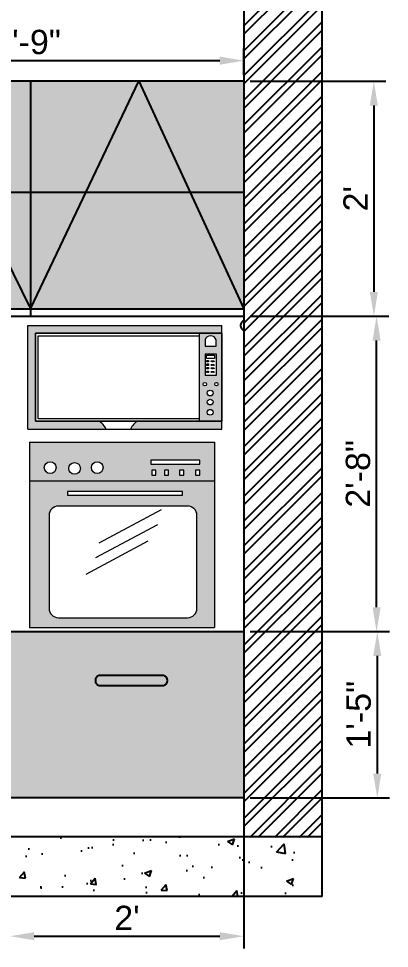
# Model space of a CAD drawing. Header units: millimetres. Extents: x 857 to 2168, y 576 to 1198.
# Drawn here: x 1059.5 to 1097.7, y 577.4 to 672.9 of the extents above; entities that cross this region are included whole.
import ezdxf

# ---------------------------------------------------------------- set-up
doc = ezdxf.new("R2010")
doc.units = ezdxf.units.MM
doc.layers.add('WAL', color=7, linetype='Continuous', lineweight=30)
doc.styles.get("Standard").update_dxf_attribs({"font": 'arial.ttf'})
doc.dimstyles.new('ISO-25', dxfattribs={"dimtxt": 2.5, "dimasz": 2.5, "dimexe": 1.25, "dimexo": 0.625, "dimtad": 1, "dimdec": 0, "dimlunit": 4, "dimtxsty": 'Standard', "dimcen": 2.5, "dimadec": 0, "dimazin": 0, "dimtfac": 1, "dimtdec": 0, "dimtmove": 0, "dimatfit": 3, "dimfxl": 1, "dimarcsym": 0})

# ---------------------------------------------------------------- blocks, each defined once
blk = doc.blocks.new('A$C61D26F3B')
at = {"lineweight": 5}
for p, q in [((0, 600), (600, 600)), ((0, 600), (0, 0)), ((600, 600), (600, 0)), ((0, 475), (600, 475)), ((426.8, 380.5), (225.3, 272.7)), ((415.7, 332.5), (214.3, 224.7)), ((384.3, 278.9), (182.8, 171.2)), ((0, 0), (600, 0))]:
    blk.add_line(p, q, dxfattribs=at)
for points in [[(394, 528.2), (551.9, 528.2), (551.9, 541.8), (394, 541.8)], [(396.7, 492.9), (410.3, 492.9), (410.3, 509.2), (396.7, 509.2)], [(437.5, 492.9), (451.2, 492.9), (451.2, 509.2), (437.5, 509.2)], [(486.5, 492.9), (500.1, 492.9), (500.1, 509.2), (486.5, 509.2)], [(538.2, 492.9), (551.9, 492.9), (551.9, 509.2), (538.2, 509.2)], [(123, 428), (123, 428), (496.3, 428), (496.3, 428), (496.3, 440.4), (496.3, 440.4), (123, 440.4), (123, 440.4)]]:
    blk.add_lwpolyline(points, close=True, dxfattribs=at)
blk.add_lwpolyline([(63.9, 61.4, 0.414214), (93.9, 31.4), (512.9, 31.4, 0.414214), (542.9, 61.4), (542.9, 362.6, 0.414214), (512.9, 392.6), (93.9, 392.6, 0.414214), (63.9, 362.6)], format="xyb", close=True, dxfattribs=at)
for centre in [(67.4, 517.3), (146.3, 514.6), (219.8, 517.3)]:
    blk.add_circle(centre, 19, dxfattribs=at)
blk = doc.blocks.new('A$C457E556E')
at = {"lineweight": 5}
for p, q in [((0, 400), (380, 400)), ((0, 400), (750, 400)), ((0, 0), (0, 400)), ((750, 0), (750, 400)), ((750, 0), (750, 400)), ((750, 370), (30, 370)), ((30, 370), (750, 370)), ((30, 370), (30, 30)), ((30, 30), (30, 370)), ((40, 360), (662, 360)), ((40, 40), (40, 360)), ((662, 370), (662, 30)), ((750, 370), (750, 30)), ((685.1, 344.7), (685.1, 320.2)), ((728.1, 320.2), (728.1, 344.7)), ((685.1, 320.2), (728.1, 320.2)), ((685.1, 291), (685.1, 207.4)), ((685.1, 291), (728.1, 291)), ((728.1, 291), (728.1, 207.4)), ((728.1, 291), (728.1, 207.4)), ((707.6, 263.6), (720.2, 263.6)), ((707.6, 249.9), (720.2, 249.9)), ((707.6, 236.5), (720.2, 236.5)), ((707.6, 222.9), (720.2, 222.9)), ((728.1, 207.4), (685.1, 207.4)), ((662, 40), (40, 40)), ((30, 30), (750, 30)), ((750, 30), (30, 30)), ((0, 0), (350, 0)), ((0, 0), (750, 0))]:
    blk.add_line(p, q, dxfattribs=at)
for points in [[(691.1, 285), (721.7, 285), (721.7, 272.9), (691.1, 272.9)], [(691.5, 264.9), (699.1, 264.9), (699.1, 259.2), (691.5, 259.2)], [(691.5, 251.6), (699.1, 251.6), (699.1, 245.9), (691.5, 245.9)], [(691.5, 237.9), (699.1, 237.9), (699.1, 232.3), (691.5, 232.3)], [(691.5, 224.2), (699.1, 224.2), (699.1, 218.6), (691.5, 218.6)]]:
    blk.add_lwpolyline(points, close=True, dxfattribs=at)
for centre, radius in [((684.4, 173.4), 6.58), ((729.2, 173.4), 6.58), ((704.8, 139.2), 11.2), ((704.8, 104.3), 11.2), ((704.8, 64.8), 11.2)]:
    blk.add_circle(centre, radius, dxfattribs=at)
for centre, radius, start, end in [((706.6, 337.2), 22.7, 19.1626, 160.8374), ((245.8, -24), 61.4, 23.0468, 61.6982), ((454.6, -22.5), 61.4, 119.1328, 157.7842)]:
    blk.add_arc(centre, radius, start, end, dxfattribs=at)
at = {"lineweight": 5, "start_tangent": (-0.994188, 0.107656), "end_tangent": (0.894676, -0.446715)}
for points in [[(707.9, 260), (709.9, 261.8), (711.6, 260), (713.6, 261.6), (715.4, 259.6), (716.7, 261.8), (718.1, 259.6), (719.7, 261.8), (720.7, 259.6)], [(707.9, 246.3), (709.9, 248), (711.6, 246.3), (713.6, 247.8), (715.4, 245.9), (716.7, 248), (718.1, 245.9), (719.7, 248), (720.7, 245.9)], [(707.9, 232.9), (709.9, 234.7), (711.6, 232.9), (713.6, 234.5), (715.4, 232.5), (716.7, 234.7), (718.1, 232.5), (719.7, 234.7), (720.7, 232.5)], [(707.9, 219.3), (709.9, 221.1), (711.6, 219.3), (713.6, 220.9), (715.4, 218.9), (716.7, 221.1), (718.1, 218.9), (719.7, 221.1), (720.7, 218.9)]]:
    blk.add_spline(points, degree=3, dxfattribs=at)
blk = doc.blocks.new('*D84')
at = {"color": 0, "lineweight": -2, "transparency": 16777216}
for p, q in [((1038.072, 667.106), (1038.072, 669.853)), ((1082.699, 667.106), (1082.699, 669.853)), ((1040.572, 668.603), (1080.199, 668.603))]:
    blk.add_line(p, q, dxfattribs=at)
at = {"color": 0, "transparency": 16777216}
for points in [[(1040.572, 669.02), (1040.572, 668.187), (1038.072, 668.603)], [(1080.199, 669.02), (1080.199, 668.187), (1082.699, 668.603)]]:
    blk.add_solid(points, dxfattribs=at)
at = {"layer": 'Defpoints', "color": 0, "transparency": 16777216}
for p in [(1082.699, 668.603), (1038.072, 666.481), (1082.699, 666.481)]:
    blk.add_point(p, dxfattribs=at)
at = {"color": 0, "lineweight": -2, "transparency": 16777216, "insert": (1060.386, 670.505), "char_height": 2.5, "attachment_point": 5}
blk.add_mtext('3\'-9"', dxfattribs=at)
blk = doc.blocks.new('*D91')
at = {"color": 0, "lineweight": -2, "transparency": 16777216}
for p, q in [((1058.625, 592.229), (1058.625, 577.388)), ((1082.699, 592.229), (1082.699, 577.388)), ((1061.125, 578.638), (1080.199, 578.638))]:
    blk.add_line(p, q, dxfattribs=at)
at = {"color": 0, "transparency": 16777216}
for points in [[(1061.125, 579.054), (1061.125, 578.221), (1058.625, 578.638)], [(1080.199, 579.054), (1080.199, 578.221), (1082.699, 578.638)]]:
    blk.add_solid(points, dxfattribs=at)
at = {"layer": 'Defpoints', "color": 0, "transparency": 16777216}
for p in [(1058.625, 592.854), (1082.699, 592.854), (1082.699, 578.638)]:
    blk.add_point(p, dxfattribs=at)
at = {"color": 0, "lineweight": -2, "transparency": 16777216, "insert": (1070.662, 580.518), "char_height": 2.5, "attachment_point": 5}
blk.add_mtext("2'", dxfattribs=at)
blk = doc.blocks.new('*D92')
at = {"color": 0, "lineweight": -2, "transparency": 16777216}
for p, q in [((1083.324, 666.481), (1097.306, 666.481)), ((1096.056, 663.981), (1096.056, 644.846)), ((1083.324, 642.346), (1097.306, 642.346))]:
    blk.add_line(p, q, dxfattribs=at)
at = {"color": 0, "transparency": 16777216}
for points in [[(1095.639, 663.981), (1096.473, 663.981), (1096.056, 666.481)], [(1095.639, 644.846), (1096.473, 644.846), (1096.056, 642.346)]]:
    blk.add_solid(points, dxfattribs=at)
at = {"layer": 'Defpoints', "color": 0, "transparency": 16777216}
for p in [(1082.699, 666.481), (1082.699, 642.346), (1096.056, 642.346)]:
    blk.add_point(p, dxfattribs=at)
at = {"color": 0, "lineweight": -2, "transparency": 16777216, "insert": (1094.176, 654.413), "char_height": 2.5, "attachment_point": 5, "rotation": 90}
blk.add_mtext("2'", dxfattribs=at)
blk = doc.blocks.new('*D93')
at = {"color": 0, "lineweight": -2, "transparency": 16777216}
for p, q in [((1083.324, 642.346), (1097.59, 642.346)), ((1096.34, 612.443), (1096.34, 639.846)), ((1083.324, 609.943), (1097.59, 609.943))]:
    blk.add_line(p, q, dxfattribs=at)
at = {"color": 0, "transparency": 16777216}
for points in [[(1095.923, 639.846), (1096.756, 639.846), (1096.34, 642.346)], [(1095.923, 612.443), (1096.756, 612.443), (1096.34, 609.943)]]:
    blk.add_solid(points, dxfattribs=at)
at = {"layer": 'Defpoints', "color": 0, "transparency": 16777216}
for p in [(1082.699, 642.346), (1096.34, 642.346), (1082.699, 609.943)]:
    blk.add_point(p, dxfattribs=at)
at = {"color": 0, "lineweight": -2, "transparency": 16777216, "insert": (1094.438, 626.145), "char_height": 2.5, "attachment_point": 5, "rotation": 90}
blk.add_mtext('2\'-8"', dxfattribs=at)
blk = doc.blocks.new('*D94')
at = {"color": 0, "lineweight": -2, "transparency": 16777216}
for p, q in [((1083.324, 609.943), (1097.659, 609.943)), ((1096.409, 607.443), (1096.409, 595.354)), ((1083.324, 592.854), (1097.659, 592.854))]:
    blk.add_line(p, q, dxfattribs=at)
at = {"color": 0, "transparency": 16777216}
for points in [[(1095.992, 607.443), (1096.825, 607.443), (1096.409, 609.943)], [(1095.992, 595.354), (1096.825, 595.354), (1096.409, 592.854)]]:
    blk.add_solid(points, dxfattribs=at)
at = {"layer": 'Defpoints', "color": 0, "transparency": 16777216}
for p in [(1082.699, 609.943), (1082.699, 592.854), (1096.409, 592.854)]:
    blk.add_point(p, dxfattribs=at)
at = {"color": 0, "lineweight": -2, "transparency": 16777216, "insert": (1094.507, 601.399), "char_height": 2.5, "attachment_point": 5, "rotation": 90}
blk.add_mtext('1\'-5"', dxfattribs=at)

msp = doc.modelspace()

# ---------------------------------------------------------------- hatches: boundary and pattern name
at = {"lineweight": -2, "true_color": 0x750066}
h = msp.add_hatch(color=226, dxfattribs=at)
h.dxf.hatch_style = 1
h.paths.add_polyline_path([(990.474, 622.026), (966.478, 622.026), (966.478, 592.854), (990.474, 592.854)])
h.paths.add_polyline_path([(987.159, 606.956), (987.159, 613.556, -0.795158), (988.159, 613.556), (988.159, 607.084, -1)], flags=16)
h.paths.add_polyline_path([(1013.142, 622.026), (990.474, 622.026), (990.474, 592.854), (1013.146, 592.854)])
h.paths.add_polyline_path([(993.537, 606.956), (993.537, 613.556, -0.795158), (994.537, 613.556), (994.537, 606.956, -0.880466)], flags=16)
h.paths.add_polyline_path([(1038.004, 622.026), (1013.142, 622.026), (1013.144, 609.106), (1038.004, 609.116)])
h.paths.add_polyline_path([(1022.329, 616.083), (1028.929, 616.083, -0.880466), (1028.929, 615.083), (1022.329, 615.083, -0.795158)], flags=16)
h.paths.add_polyline_path([(1038.004, 609.116), (1013.144, 609.106), (1013.146, 592.854), (1038.004, 592.854)])
h.paths.add_polyline_path([(1022.329, 604.233), (1028.929, 604.233, -0.880466), (1028.929, 603.233), (1022.329, 603.233, -0.795158)], flags=16)
h.paths.add_polyline_path([(1058.625, 622.026), (1038.004, 622.026), (1038.004, 609.116), (1038.004, 592.854), (1058.625, 592.854)])
h.paths.add_polyline_path([(1040.578, 606.956), (1040.578, 613.556, -0.795158), (1041.578, 613.556), (1041.578, 606.956, -0.880466)], flags=16)
h.paths.add_polyline_path([(966.478, 622.026), (954.497, 607.41), (966.467, 592.854), (966.478, 592.854)])
h.paths.add_polyline_path([(966.478, 622.026), (942.478, 622.026), (954.497, 607.41)])
h.paths.add_polyline_path([(942.478, 622.026), (942.478, 592.854), (942.564, 592.854), (954.497, 607.41)])
h.paths.add_polyline_path([(954.497, 607.41), (942.564, 592.854), (966.467, 592.854)])
h.paths.add_polyline_path([(960.613, 666.481), (942.478, 666.481), (942.478, 655.102), (960.613, 655.102)])
h.paths.add_polyline_path([(960.613, 655.102), (942.478, 655.102), (942.478, 643.102), (960.613, 643.102)])
h.paths.add_polyline_path([(972.613, 666.481), (960.613, 666.481), (960.613, 655.102), (966.772, 655.102)])
h.paths.add_polyline_path([(966.772, 655.102), (960.613, 655.102), (960.613, 643.102)], flags=17)
h.paths.add_polyline_path([(978.454, 655.102), (966.772, 655.102), (960.613, 643.102), (984.613, 643.102)])
h.paths.add_polyline_path([(972.613, 666.481), (966.772, 655.102), (978.454, 655.102)])
h.paths.add_polyline_path([(984.613, 666.481), (972.613, 666.481), (978.454, 655.102), (984.613, 655.102)])
h.paths.add_polyline_path([(984.613, 655.102), (978.454, 655.102), (984.613, 643.102)], flags=17)
h.paths.add_polyline_path([(996.613, 666.481), (984.613, 666.481), (984.613, 655.102), (990.772, 655.102)])
h.paths.add_polyline_path([(990.772, 655.102), (984.613, 655.102), (984.613, 643.102)], flags=17)
h.paths.add_polyline_path([(1002.454, 655.102), (990.772, 655.102), (984.613, 643.102), (1008.613, 643.102)])
h.paths.add_polyline_path([(996.613, 666.481), (990.772, 655.102), (1002.454, 655.102)])
h.paths.add_polyline_path([(1008.613, 666.481), (996.613, 666.481), (1002.454, 655.102), (1008.613, 655.102)])
h.paths.add_polyline_path([(1008.613, 655.102), (1002.454, 655.102), (1008.613, 643.102)], flags=17)
h.paths.add_polyline_path([(1049.183, 666.481), (1038.072, 666.481), (1038.072, 655.102), (1043.775, 655.102)])
h.paths.add_polyline_path([(1043.775, 655.102), (1038.072, 655.102), (1038.072, 643.102)], flags=17)
h.paths.add_polyline_path([(1054.636, 655.102), (1043.775, 655.102), (1038.072, 643.102), (1060.386, 643.102)])
h.paths.add_polyline_path([(1049.183, 666.481), (1043.775, 655.102), (1054.636, 655.102)])
h.paths.add_polyline_path([(1060.741, 666.481), (1049.183, 666.481), (1054.636, 655.102), (1060.745, 655.102)])
h.paths.add_polyline_path([(1060.745, 655.102), (1054.636, 655.102), (1060.386, 643.102), (1060.749, 643.842)])
h.paths.add_polyline_path([(1066.289, 655.102), (1060.745, 655.102), (1060.749, 643.842)])
h.paths.add_polyline_path([(1077.149, 655.102), (1066.289, 655.102), (1060.749, 643.842), (1060.75, 643.102), (1082.699, 643.102)])
h.paths.add_polyline_path([(1071.886, 666.481), (1060.741, 666.481), (1060.745, 655.102), (1066.289, 655.102)])
h.paths.add_polyline_path([(1071.886, 666.481), (1066.289, 655.102), (1077.149, 655.102)])
h.paths.add_polyline_path([(1082.699, 666.481), (1071.886, 666.481), (1077.149, 655.102), (1082.699, 655.102)])
h.paths.add_polyline_path([(1082.699, 655.102), (1077.149, 655.102), (1082.699, 643.102)], flags=17)
at = {"lineweight": -2, "true_color": 0x000000}
h = msp.add_hatch(color=18, dxfattribs=at)
h.dxf.hatch_style = 1
h.paths.add_polyline_path([(1080.42, 641.391), (1060.462, 641.391), (1060.462, 630.747), (1068.504, 630.747, 0.170266), (1067.776, 631.545), (1061.26, 631.545), (1061.26, 640.593), (1080.42, 640.593)])
h.paths.add_polyline_path([(1080.42, 631.545), (1071.714, 631.545, 0.164328), (1071.039, 630.747), (1080.42, 630.747)])
h.paths.add_polyline_path([(1080.42, 640.593), (1078.077, 640.593), (1078.077, 631.545), (1080.42, 631.545)], flags=17)
h.paths.add_polyline_path([(1078.498, 635.362, -1), (1078.848, 635.362, -1)], flags=16)
h.paths.add_polyline_path([(1079.515, 634.451, -1), (1078.919, 634.451, -1)], flags=16)
h.paths.add_polyline_path([(1079.691, 635.362, -1), (1080.041, 635.362, -1)], flags=16)
h.paths.add_polyline_path([(1078.693, 636.264), (1078.693, 638.49), (1079.836, 638.49), (1079.836, 636.264)], flags=16)
h.paths.add_polyline_path([(1079.515, 633.522, -1), (1078.919, 633.522, -1)], flags=16)
h.paths.add_polyline_path([(1079.066, 636.564), (1078.862, 636.564), (1078.862, 636.713), (1079.066, 636.713)], flags=0)
h.paths.add_polyline_path([(1079.066, 636.928), (1078.862, 636.928), (1078.862, 637.077), (1079.066, 637.077)], flags=0)
h.paths.add_polyline_path([(1079.066, 637.291), (1078.862, 637.291), (1078.862, 637.441), (1079.066, 637.441)], flags=0)
h.paths.add_polyline_path([(1079.515, 632.471, -1), (1078.919, 632.471, -1)], flags=16)
h.paths.add_polyline_path([(1079.066, 637.645), (1078.862, 637.645), (1078.862, 637.794), (1079.066, 637.794)], flags=0)
h.paths.add_polyline_path([(1078.851, 638.009), (1078.851, 638.33), (1079.666, 638.33), (1079.666, 638.009)], flags=0)
h.paths.add_polyline_path([(1078.693, 639.267), (1078.693, 639.919, -0.711154), (1079.836, 639.919), (1079.836, 639.267)], flags=16)
h.paths.add_polyline_path([(1079.669, 625.447), (1060.625, 625.447), (1060.625, 610.371), (1079.669, 610.371)])
h.paths.add_polyline_path([(1077.857, 612.318, -0.414214), (1076.905, 611.366), (1063.606, 611.366, -0.414214), (1062.653, 612.318), (1062.653, 621.879, -0.414214), (1063.606, 622.831), (1076.905, 622.831, -0.414214), (1077.857, 621.879)], flags=16)
h.paths.add_polyline_path([(1076.376, 623.954), (1064.529, 623.954), (1064.529, 624.349), (1076.376, 624.349)], flags=16)
h.paths.add_polyline_path([(1079.669, 629.414), (1060.625, 629.414), (1060.625, 625.447), (1079.669, 625.447)])
h.paths.add_polyline_path([(1073.13, 627.136), (1073.13, 627.567), (1078.141, 627.567), (1078.141, 627.136)], flags=16)
h.paths.add_polyline_path([(1073.217, 626.531), (1073.649, 626.531), (1073.649, 626.014), (1073.217, 626.014)], flags=16)
h.paths.add_polyline_path([(1066.998, 626.79, -1), (1068.206, 626.79, -1)], flags=16)
h.paths.add_polyline_path([(1074.513, 626.531), (1074.945, 626.531), (1074.945, 626.014), (1074.513, 626.014)], flags=16)
h.paths.add_polyline_path([(1064.665, 626.704, -1), (1065.874, 626.704, -1)], flags=16)
h.paths.add_polyline_path([(1076.068, 626.531), (1076.499, 626.531), (1076.499, 626.014), (1076.068, 626.014)], flags=16)
h.paths.add_polyline_path([(1077.709, 626.531), (1078.141, 626.531), (1078.141, 626.014), (1077.709, 626.014)], flags=16)
h.paths.add_polyline_path([(1062.16, 626.79, -1), (1063.369, 626.79, -1)], flags=16)
at = {"lineweight": -2, "true_color": 0x750066}
h = msp.add_hatch(color=226, dxfattribs=at)
h.dxf.hatch_style = 1
h.paths.add_polyline_path([(1058.625, 609.943), (1058.625, 592.854), (1082.699, 592.854), (1082.699, 609.943)])
h.paths.add_polyline_path([(1067.807, 605.416), (1074.279, 605.416, -1), (1074.407, 604.416), (1068.038, 604.416, -1)], flags=16)
at = {"lineweight": -2, "true_color": 0xd4b277}
h = msp.add_hatch(color=43, dxfattribs=at)
h.dxf.hatch_style = 1
h.paths.add_polyline_path([(1074.407, 604.416, 1), (1074.279, 605.416), (1067.807, 605.416, 1), (1068.038, 604.416)])
at = {"layer": 'WAL', "lineweight": -2}
h = msp.add_hatch(dxfattribs=at)
h.set_pattern_fill('ANSI32', color=256, scale=0.188902)
h.set_pattern_definition([(45, (-468.7904, 46.9101), (-1.2722917, 1.2722917), []), (45, (-467.9422, 46.9101), (-1.2722917, 1.2722917), [])])
h.paths.add_polyline_path([(1090.744, 708.956), (1082.699, 708.956), (1082.699, 588.834), (1090.744, 588.795)])
h = msp.add_hatch(dxfattribs=at)
h.set_pattern_fill('AR-CONC', color=256, scale=0.04)
h.set_pattern_definition([(50, (-629.059, 1965.499), (7.287387, -0.637563), [0.762, -8.382]), (355, (-629.059, 1965.499), (-1.409737, 7.642274), [0.6096, -6.705623]), (100.45144, (-628.452, 1965.446), (5.87765, 7.00471), [0.6476, -7.12361]), (46.1842, (-629.059, 1967.531), (10.84316, -1.681693), [1.143, -12.573]), (96.63556, (-628.156, 1967.391), (9.496165, 9.897045), [0.9714, -10.685424]), (351.18415, (-629.059, 1967.531), (9.496165, 9.897045), [0.9144, -10.05839]), (21, (-628.043, 1967.023), (6.064576, -4.090608), [0.762, -8.382]), (326, (-628.043, 1967.023), (2.47208, 7.367519), [0.6096, -6.7056]), (71.45144, (-627.538, 1966.682), (8.536657, 3.27691), [0.6476, -7.123598]), (37.5, (-629.0592, 1965.4988), (0.123544, 3.3822016), [0, -6.62432, 0, -6.8072, 0, -6.731]), (7.5, (-629.0592, 1965.499), (2.6727865, 4.007223), [0, -3.88112, 0, -6.47192, 0, -2.5654]), (327.5, (-631.325, 1965.4988), (5.4236238, -0.2291498), [0, -2.54, 0, -7.9248, 0, -10.5156]), (317.5, (-632.341, 1965.499), (5.925167, 1.01706), [0, -3.302, 0, -5.26288, 0, -7.4676])])
h.paths.add_polyline_path([(1088.743, 588.854), (934.478, 588.854), (934.478, 582.714), (1088.743, 582.714)])

# ---------------------------------------------------------------- linework, layer by layer
at = {"lineweight": -2}
for p, q in [((1049.183, 666.481), (1060.75, 643.102)), ((1060.75, 643.102), (1071.886, 666.481)), ((1071.886, 666.481), (1082.699, 643.102)), ((1074.407, 605.416), (1067.807, 605.416)), ((1067.807, 604.416), (1074.407, 604.416))]:
    msp.add_line(p, q, dxfattribs=at)
for centre, radius, start, end in [((1067.922, 604.916), 0.513, 103.01954, 256.98046), ((1074.343, 604.916), 0.504, 277.27433, 82.72567)]:
    msp.add_arc(centre, radius, start, end, dxfattribs=at)
at = {"layer": 'WAL', "lineweight": -2}
for p, q in [((1090.744, 582.714), (1090.744, 714.956)), ((1082.699, 708.956), (1082.699, 588.934)), ((1082.699, 666.481), (942.478, 666.481)), ((1038.072, 643.102), (1082.699, 643.102)), ((1038.072, 642.346), (1082.699, 642.346)), ((1058.625, 609.943), (1082.699, 609.943)), ((1082.699, 592.854), (942.478, 592.854)), ((1090.744, 588.854), (934.478, 588.854)), ((1090.744, 582.714), (934.478, 582.714))]:
    msp.add_line(p, q, dxfattribs=at)
at = {"layer": 'WAL', "color": 7, "lineweight": -2, "true_color": 0xffffff}
for p, q in [((1060.741, 666.481), (1060.75, 642.346)), ((1038.072, 655.102), (1082.699, 655.102))]:
    msp.add_line(p, q, dxfattribs=at)
at = {"layer": 'WAL', "lineweight": -2}
msp.add_arc((1082.847, 641.39), 0.514, 106.75505, 253.24495, dxfattribs=at)

# ---------------------------------------------------------------- block references
for name, p, xscale, yscale, zscale in [('A$C457E556E', (1060.462, 630.747), 0.02661048737622953, 0.02661048737622953, 0.02661048737622953), ('A$C61D26F3B', (1060.625, 610.371), 0.03173893596089319, 0.03173893596089319, 0.03173893596089319)]:
    msp.add_blockref(name, p, dxfattribs=dict(at, xscale=xscale, yscale=yscale, zscale=zscale))

# ---------------------------------------------------------------- dimensions: what is measured, and where the dimension line sits
at = {"color": 242, "lineweight": -2, "true_color": 0xcd2027}
dim = msp.add_linear_dim(base=(1082.699, 668.603), p1=(1038.072, 666.481), p2=(1082.699, 666.481), dimstyle='ISO-25', dxfattribs=at)
dim.commit()
dim.dimension.update_dxf_attribs({"geometry": '*D84', "text_midpoint": (1060.386, 668.603), "dimtype": 160})
for base, p1, p2, picture, middle in [((1096.056, 642.346), (1082.699, 666.481), (1082.699, 642.346), '*D92', (1096.056, 654.413)), ((1096.34, 642.346), (1082.699, 609.943), (1082.699, 642.346), '*D93', (1096.34, 626.145)), ((1096.409, 592.854), (1082.699, 609.943), (1082.699, 592.854), '*D94', (1096.409, 601.399))]:
    dim = msp.add_linear_dim(base=base, p1=p1, p2=p2, angle=90, dimstyle='ISO-25', dxfattribs=at)
    dim.commit()
    dim.dimension.update_dxf_attribs({"geometry": picture, "text_midpoint": middle, "dimtype": 160})
dim = msp.add_linear_dim(base=(1082.699, 578.638), p1=(1058.625, 592.854), p2=(1082.699, 592.854), dimstyle='ISO-25', dxfattribs=at)
dim.commit()
dim.dimension.update_dxf_attribs({"geometry": '*D91', "text_midpoint": (1070.662, 580.518)})

doc.saveas('drawing.dxf')
